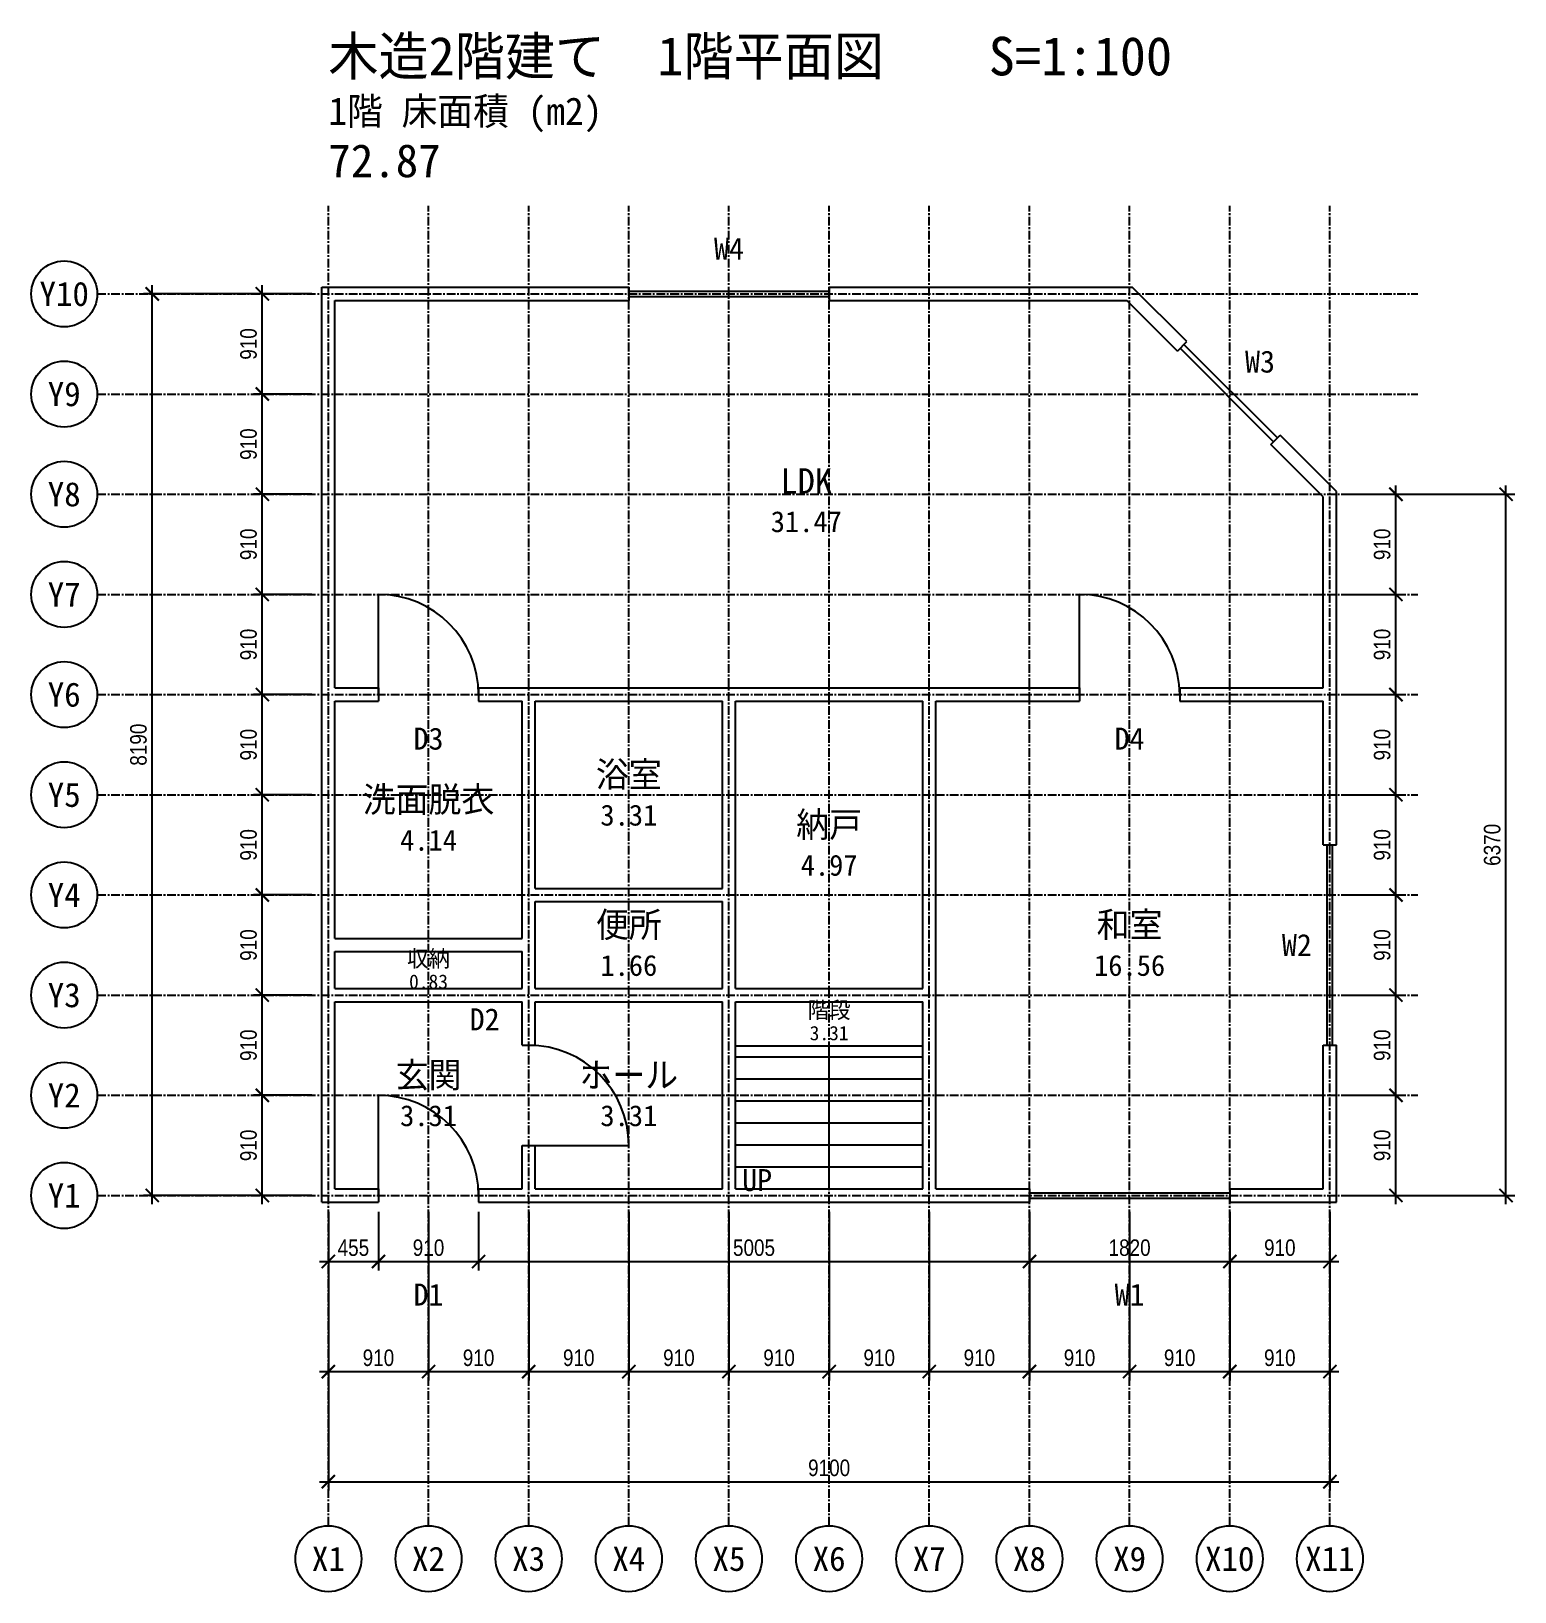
# Model space of a CAD drawing. Header units: millimetres. Extents: x -2700 to 10780, y -3600 to 10576.
import ezdxf
from ezdxf.enums import TextEntityAlignment as Align

# ---------------------------------------------------------------- set-up
doc = ezdxf.new("R2010")
doc.units = ezdxf.units.MM
doc.header["$LTSCALE"] = 25
doc.linetypes.add('CENTER', pattern=[5.08, 3.175, -0.635, 0.635, -0.635])
for name, color, linetype in [('DIM', 4, 'Continuous'), ('GRID', 8, 'CENTER'), ('OPENING', 3, 'Continuous'), ('ROOM', 2, 'Continuous'), ('STAIR', 5, 'Continuous'), ('TEXT', 7, 'Continuous'), ('WALL', 7, 'Continuous')]:
    doc.layers.add(name, color=color, linetype=linetype)
doc.styles.add('OpenSansCondensed-Light', font='OpenSansCondensed-Light.ttf')
doc.dimstyles.new('EZDXF', dxfattribs={"dimtxt": 0.25, "dimasz": 0.175, "dimexe": 0.375, "dimexo": 0.125, "dimgap": 0.1, "dimtad": 1, "dimlfac": 100, "dimzin": 12, "dimdsep": 46, "dimtxsty": 'OpenSansCondensed-Light', "dimblk": 'ARCHTICK', "dimcen": 2.5, "dimazin": 3, "dimtfac": 0.5, "dimtmove": 2, "dimatfit": 3})

# ---------------------------------------------------------------- blocks, each defined once
blk = doc.blocks.new('_ARCHTICK')
at = {"color": 0, "linetype": 'BYBLOCK', "const_width": 0.15}
blk.add_lwpolyline([(-0.5, -0.5), (0.5, 0.5)], dxfattribs=at)

msp = doc.modelspace()

# ---------------------------------------------------------------- linework, layer by layer
at = {"layer": 'GRID'}
for p, q in [((0, -3000), (0, 8990)), ((910, -3000), (910, 8990)), ((1820, -3000), (1820, 8990)), ((2730, -3000), (2730, 8990)), ((3640, -3000), (3640, 8990)), ((4550, -3000), (4550, 8990)), ((5460, -3000), (5460, 8990)), ((6370, -3000), (6370, 8990)), ((7280, -3000), (7280, 8990)), ((8190, -3000), (8190, 8990)), ((9100, -3000), (9100, 8990)), ((-2100, 8190), (9900, 8190)), ((-2100, 7280), (9900, 7280)), ((-2100, 6370), (9900, 6370)), ((-2100, 5460), (9900, 5460)), ((-2100, 4550), (9900, 4550)), ((-2100, 3640), (9900, 3640)), ((-2100, 2730), (9900, 2730)), ((-2100, 1820), (9900, 1820)), ((-2100, 910), (9900, 910)), ((-2100, 0), (9900, 0))]:
    msp.add_line(p, q, dxfattribs=at)
at = {"layer": 'GRID', "linetype": 'Continuous'}
for centre in [(-2400, 8190), (-2400, 7280), (-2400, 6370), (-2400, 5460), (-2400, 4550), (-2400, 3640), (-2400, 2730), (-2400, 1820), (-2400, 910), (-2400, 0), (0, -3300), (910, -3300), (1820, -3300), (2730, -3300), (3640, -3300), (4550, -3300), (5460, -3300), (6370, -3300), (7280, -3300), (8190, -3300), (9100, -3300)]:
    msp.add_circle(centre, 300, dxfattribs=at)
at = {"layer": 'OPENING'}
for p, q in [((2730, 8250), (2730, 8130)), ((4550, 8250), (4550, 8130)), ((2730, 8215), (4550, 8215)), ((2730, 8165), (4550, 8165)), ((7714.1, 7671.1), (7798.9, 7755.9)), ((8587.3, 6847.3), (7738.8, 7695.8)), ((8622.7, 6882.7), (7774.2, 7731.2)), ((8562.6, 6822.5), (8647.5, 6907.4)), ((455, 4550), (455, 5460)), ((6825, 4550), (6825, 5460)), ((455, 4610), (455, 4490)), ((1365, 4610), (1365, 4490)), ((6825, 4610), (6825, 4490)), ((7735, 4610), (7735, 4490)), ((9040, 3185), (9160, 3185)), ((9075, 1365), (9075, 3185)), ((9125, 1365), (9125, 3185)), ((1760, 1365), (1880, 1365)), ((9040, 1365), (9160, 1365)), ((455, 0), (455, 910)), ((1760, 455), (1880, 455)), ((1820, 455), (2730, 455)), ((455, 60), (455, -60)), ((1365, 60), (1365, -60)), ((6370, 60), (6370, -60)), ((6370, 25), (8190, 25)), ((8190, 60), (8190, -60)), ((6370, -25), (8190, -25))]:
    msp.add_line(p, q, dxfattribs=at)
for centre in [(455, 4550), (6825, 4550), (1820, 455), (455, 0)]:
    msp.add_arc(centre, 910, 0, 90, dxfattribs=at)
at = {"layer": 'STAIR'}
for p, q in [((3700, 1360), (5400, 1360)), ((4550, 60), (4550, 1360)), ((3700, 1260), (4550, 1260)), ((4550, 1260), (5400, 1260)), ((3700, 1060), (4550, 1060)), ((4550, 1060), (5400, 1060)), ((3700, 860), (4550, 860)), ((4550, 860), (5400, 860)), ((3700, 660), (4550, 660)), ((4550, 660), (5400, 660)), ((3700, 460), (4550, 460)), ((4550, 460), (5400, 460)), ((3700, 260), (4550, 260)), ((4550, 260), (5400, 260))]:
    msp.add_line(p, q, dxfattribs=at)
at = {"layer": 'WALL'}
for p, q in [((-60, 8250), (2730, 8250)), ((-60, -60), (-60, 8250)), ((4550, 8250), (7304.9, 8250)), ((7798.9, 7755.9), (7304.9, 8250)), ((60, 8130), (2730, 8130)), ((60, 4610), (60, 8130)), ((4550, 8130), (7255.1, 8130)), ((7714.1, 7671.1), (7255.1, 8130)), ((9040, 6345.1), (8562.6, 6822.5)), ((9160, 6394.9), (8647.5, 6907.4)), ((9160, 3185), (9160, 6394.9)), ((9040, 4610), (9040, 6345.1)), ((60, 4610), (455, 4610)), ((1365, 4610), (6825, 4610)), ((7735, 4610), (9040, 4610)), ((60, 2335), (60, 4490)), ((60, 4490), (455, 4490)), ((1365, 4490), (1760, 4490)), ((1760, 2335), (1760, 4490)), ((1880, 2790), (1880, 4490)), ((1880, 4490), (3580, 4490)), ((3580, 2790), (3580, 4490)), ((3700, 1880), (3700, 4490)), ((3700, 4490), (5400, 4490)), ((5400, 1880), (5400, 4490)), ((5520, 60), (5520, 4490)), ((5520, 4490), (6825, 4490)), ((7735, 4490), (9040, 4490)), ((9040, 3185), (9040, 4490)), ((1880, 2790), (3580, 2790)), ((1880, 1880), (1880, 2670)), ((1880, 2670), (3580, 2670)), ((3580, 1880), (3580, 2670)), ((60, 2335), (1760, 2335)), ((60, 1880), (60, 2215)), ((60, 2215), (1760, 2215)), ((1760, 1880), (1760, 2215)), ((60, 1880), (1760, 1880)), ((1880, 1880), (3580, 1880)), ((3700, 1880), (5400, 1880)), ((60, 60), (60, 1760)), ((60, 1760), (1760, 1760)), ((1760, 1365), (1760, 1760)), ((1880, 1365), (1880, 1760)), ((1880, 1760), (3580, 1760)), ((3580, 60), (3580, 1760)), ((3700, 60), (3700, 1760)), ((3700, 1760), (5400, 1760)), ((5400, 60), (5400, 1760)), ((9040, 60), (9040, 1365)), ((9160, -60), (9160, 1365)), ((1760, 60), (1760, 455)), ((1880, 60), (1880, 455)), ((60, 60), (455, 60)), ((1365, 60), (1760, 60)), ((1880, 60), (3580, 60)), ((3700, 60), (5400, 60)), ((5520, 60), (6370, 60)), ((8190, 60), (9040, 60)), ((-60, -60), (455, -60)), ((1365, -60), (6370, -60)), ((8190, -60), (9160, -60))]:
    msp.add_line(p, q, dxfattribs=at)

# ---------------------------------------------------------------- texts
at = {"layer": 'GRID'}
for s, p in [('Y10', (-2400, 8190)), ('Y9', (-2400, 7280)), ('Y8', (-2400, 6370)), ('Y7', (-2400, 5460)), ('Y6', (-2400, 4550)), ('Y5', (-2400, 3640)), ('Y4', (-2400, 2730)), ('Y3', (-2400, 1820)), ('Y2', (-2400, 910)), ('Y1', (-2400, 0)), ('X1', (0, -3300)), ('X2', (910, -3300)), ('X3', (1820, -3300)), ('X4', (2730, -3300)), ('X5', (3640, -3300)), ('X6', (4550, -3300)), ('X7', (5460, -3300)), ('X8', (6370, -3300)), ('X9', (7280, -3300)), ('X10', (8190, -3300)), ('X11', (9100, -3300))]:
    msp.add_text(s, height=220, dxfattribs=at).set_placement(p, align=Align.MIDDLE_CENTER)
at = {"layer": 'OPENING'}
for s, p in [('W4', (3640, 8600)), ('W3', (8465, 7575)), ('D3', (910, 4150)), ('D4', (7280, 4150)), ('W2', (8800, 2275)), ('D2', (1420, 1600)), ('D1', (910, -900)), ('W1', (7280, -900))]:
    msp.add_text(s, height=200, dxfattribs=at).set_placement(p, align=Align.MIDDLE_CENTER)
at = {"layer": 'ROOM'}
for s, height, p in [('LDK', 230, (4342.5, 6491.1)), ('31.47', 190, (4342.5, 6121.1)), ('浴室', 230, (2730, 3825)), ('洗面脱衣', 230, (910, 3597.5)), ('3.31', 190, (2730, 3455)), ('納戸', 230, (4550, 3370)), ('4.14', 190, (910, 3227.5)), ('4.97', 190, (4550, 3000)), ('便所', 230, (2730, 2460)), ('和室', 230, (7280, 2460)), ('収納', 150, (910, 2152.5)), ('1.66', 190, (2730, 2090)), ('16.56', 190, (7280, 2090)), ('0.83', 130, (910, 1942.5)), ('階段', 150, (4550, 1685)), ('3.31', 130, (4550, 1475)), ('玄関', 230, (910, 1095)), ('ホール', 230, (2730, 1095)), ('3.31', 190, (910, 725)), ('3.31', 190, (2730, 725))]:
    msp.add_text(s, height=height, dxfattribs=at).set_placement(p, align=Align.MIDDLE_CENTER)
at = {"layer": 'STAIR'}
msp.add_text('UP', height=200, dxfattribs=at).set_placement((3760, 140), align=Align.MIDDLE_LEFT)
at = {"layer": 'TEXT'}
for s, height, p in [('木造2階建て  1階平面図    S=1:100', 350, (0, 10350)), ('1階 床面積 (m2)', 250, (0, 9850)), ('72.87', 300, (0, 9400))]:
    msp.add_text(s, height=height, dxfattribs=at).set_placement(p, align=Align.MIDDLE_LEFT)

# ---------------------------------------------------------------- dimensions: what is measured, and where the dimension line sits
at = {"layer": 'DIM'}
for base, p1, p2 in [((-1600, 0), (0, 0), (0, 8190)), ((-600, 7280), (0, 7280), (0, 8190)), ((-600, 6370), (0, 6370), (0, 7280)), ((-600, 5460), (0, 5460), (0, 6370)), ((9700, 5460), (9100, 5460), (9100, 6370)), ((10700, 0), (9100, 0), (9100, 6370)), ((-600, 4550), (0, 4550), (0, 5460)), ((9700, 4550), (9100, 4550), (9100, 5460)), ((-600, 3640), (0, 3640), (0, 4550)), ((9700, 3640), (9100, 3640), (9100, 4550)), ((-600, 2730), (0, 2730), (0, 3640)), ((9700, 2730), (9100, 2730), (9100, 3640)), ((-600, 1820), (0, 1820), (0, 2730)), ((9700, 1820), (9100, 1820), (9100, 2730)), ((-600, 910), (0, 910), (0, 1820)), ((9700, 910), (9100, 910), (9100, 1820)), ((-600, 0), (0, 0), (0, 910)), ((9700, 0), (9100, 0), (9100, 910))]:
    msp.add_linear_dim(base=base, p1=p1, p2=p2, angle=90, dimstyle='EZDXF', override={"dimscale": 1, "dimtxt": 150, "dimasz": 120, "dimexe": 80, "dimexo": 150, "dimgap": 50, "dimtad": 1, "dimtih": 0, "dimtoh": 0, "dimdec": 0, "dimlfac": 1, "dimrnd": 0, "dimzin": 0, "dimtsz": 0, "dimdle": 80}, dxfattribs=at).render()
for base, p1, p2 in [((0, -600), (0, 0), (455, 0)), ((0, -1600), (0, 0), (910, 0)), ((0, -2600), (0, 0), (9100, 0)), ((455, -600), (455, 0), (1365, 0)), ((910, -1600), (910, 0), (1820, 0)), ((1365, -600), (1365, 0), (6370, 0)), ((1820, -1600), (1820, 0), (2730, 0)), ((2730, -1600), (2730, 0), (3640, 0)), ((3640, -1600), (3640, 0), (4550, 0)), ((4550, -1600), (4550, 0), (5460, 0)), ((5460, -1600), (5460, 0), (6370, 0)), ((6370, -600), (6370, 0), (8190, 0)), ((6370, -1600), (6370, 0), (7280, 0)), ((7280, -1600), (7280, 0), (8190, 0)), ((8190, -600), (8190, 0), (9100, 0)), ((8190, -1600), (8190, 0), (9100, 0))]:
    msp.add_linear_dim(base=base, p1=p1, p2=p2, dimstyle='EZDXF', override={"dimscale": 1, "dimtxt": 150, "dimasz": 120, "dimexe": 80, "dimexo": 150, "dimgap": 50, "dimtad": 1, "dimtih": 0, "dimtoh": 0, "dimdec": 0, "dimlfac": 1, "dimrnd": 0, "dimzin": 0, "dimtsz": 0, "dimdle": 80}, dxfattribs=at).render()

doc.saveas('drawing.dxf')
